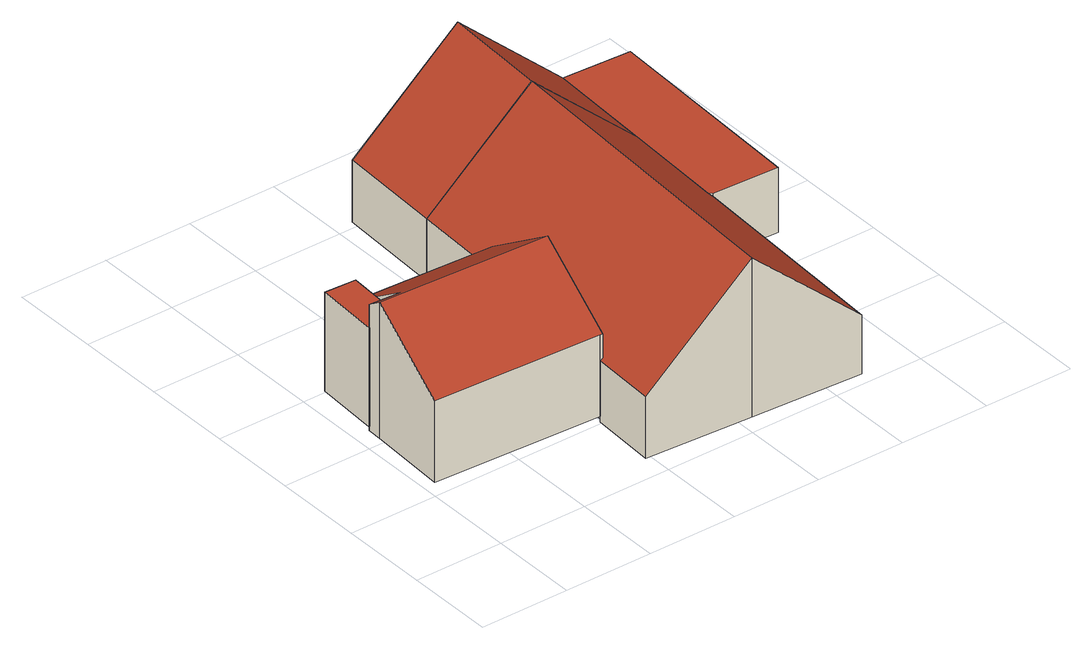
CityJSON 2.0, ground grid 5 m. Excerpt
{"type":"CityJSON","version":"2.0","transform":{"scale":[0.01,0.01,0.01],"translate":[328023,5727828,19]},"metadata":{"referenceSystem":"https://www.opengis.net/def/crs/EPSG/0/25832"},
"CityObjects":{
"building1":{"type":"Building","attributes":{"Geometrietyp2DReferenz":"3000","Gemeindeschluessel":"05170048","function":"51009_1610","roofType":"1000","measuredHeight":5.6},"geometry":[{"type":"Solid","lod":"2","boundaries":[[[[0,1,2,3]],[[4,5,1,0]],[[6,7,5,4]],[[3,2,7,6]],[[4,0,3,6]],[[1,5,7,2]]]],"semantics":{"surfaces":[{"type":"WallSurface"},{"type":"RoofSurface"},{"type":"GroundSurface"}],"values":[[0,0,0,0,1,2]]}}]},
"building2":{"type":"Building","attributes":{"Geometrietyp2DReferenz":"3000","Gemeindeschluessel":"05170048","function":"31001_1210","roofType":"3100","measuredHeight":7.7},"address":[{"country":"Germany","locality":"Wesel","thoroughfareNumber":"8","thoroughfareName":"Westerheide"}],"geometry":[{"type":"Solid","lod":"2","boundaries":[[[[8,9,10,11]],[[12,13,9,8]],[[14,15,13,12]],[[16,17,15,14]],[[18,19,17,16]],[[20,21,19,18]],[[22,23,21,20]],[[24,25,23,22]],[[11,10,25,24]],[[11,24,22,20,8]],[[18,16,14,12,8,20]],[[9,13,15,17,19,21,23,25,10]]]],"semantics":{"surfaces":[{"type":"WallSurface"},{"type":"RoofSurface"},{"type":"GroundSurface"}],"values":[[0,0,0,0,0,0,0,0,0,1,1,2]]}}]},
"building3":{"type":"Building","attributes":{"Geometrietyp2DReferenz":"3000","Gemeindeschluessel":"05170048","function":"31001_1210","roofType":"3100","measuredHeight":9},"address":[{"country":"Germany","locality":"Wesel","thoroughfareNumber":"8","thoroughfareName":"Westerheide"}],"geometry":[{"type":"Solid","lod":"2","boundaries":[[[[26,27,28,29]],[[30,31,27,26]],[[32,33,31,30]],[[34,35,33,32]],[[36,37,35,34]],[[38,39,37,36]],[[40,41,39,38]],[[42,43,41,40]],[[44,45,43,42]],[[46,47,45,44]],[[29,28,47,46]],[[40,38,36,34,32,30,42]],[[26,29,46,44,42,30]],[[27,31,33,35,37,39,41,43,45,47,28]]]],"semantics":{"surfaces":[{"type":"WallSurface"},{"type":"RoofSurface"},{"type":"GroundSurface"}],"values":[[0,0,0,0,0,0,0,0,0,0,0,1,1,2]]}}]},
"building4":{"type":"Building","attributes":{"Geometrietyp2DReferenz":"3000","Gemeindeschluessel":"05170048","function":"31001_2720","roofType":"3100","measuredHeight":8.99},"address":[{"country":"Germany","locality":"Wesel","thoroughfareNumber":"8","thoroughfareName":"Westerheide"}],"geometry":[{"type":"Solid","lod":"2","boundaries":[[[[44,48,49,50]],[[40,51,48,44]],[[52,53,51,40]],[[50,49,53,52]],[[44,42,40]],[[52,54,50]],[[50,54,42,44]],[[40,42,54,52]],[[48,51,53,49]]]],"semantics":{"surfaces":[{"type":"WallSurface"},{"type":"RoofSurface"},{"type":"GroundSurface"}],"values":[[0,0,0,0,0,0,1,1,2]]}}]},
"building5":{"type":"Building","attributes":{"Geometrietyp2DReferenz":"3000","Gemeindeschluessel":"05170048","function":"31001_2720","roofType":"1000","measuredHeight":3.68},"address":[{"country":"Germany","locality":"Wesel","thoroughfareNumber":"8","thoroughfareName":"Westerheide"}],"geometry":[{"type":"Solid","lod":"2","boundaries":[[[[44,55,56,46]],[[50,57,55,44]],[[58,59,57,50]],[[60,61,59,58]],[[62,63,61,60]],[[46,56,63,62]],[[60,58,50,44,46,62]],[[55,57,59,61,63,56]]]],"semantics":{"surfaces":[{"type":"WallSurface"},{"type":"RoofSurface"},{"type":"GroundSurface"}],"values":[[0,0,0,0,0,0,1,2]]}}]}
},
"vertices":[
[231,1056,631],[231,1056,71],[251,1422,71],[251,1422,631],[55,1066,631],[55,1066,71],[75,1430,631],[75,1430,71],
[50,982,821],[50,982,51],[26,533,51],[26,533,514],[55,1066,763],[55,1066,51],[231,1056,764],[231,1056,51],[251,1422,514],[251,1422,51],[1036,1383,514],[1036,1383,51],[1014,936,821],[1014,936,51],[991,489,514],[991,489,51],[976,489,514],[976,489,51],
[2190,50,355],[2190,50,20],[2252,1259,20],[2252,1259,354],[1565,84,920],[1565,84,20],[957,117,370],[957,117,20],[976,489,368],[976,489,20],[991,489,381],[991,489,20],[1036,1383,374],[1036,1383,20],[1063,1919,370],[1063,1919,20],[1663,1885,920],[1663,1885,20],[2263,1851,370],[2263,1851,20],[2234,1278,370],[2234,1278,20],
[2263,1851,21],[2293,2455,21],[2293,2455,370],[1063,1919,21],[1093,2521,370],[1093,2521,21],[1693,2488,920],
[2263,1851,2],[2234,1278,2],[2293,2455,2],[2679,2434,370],[2679,2434,2],[2626,1242,370],[2626,1242,2],[2252,1259,370],[2252,1259,2]
]}
